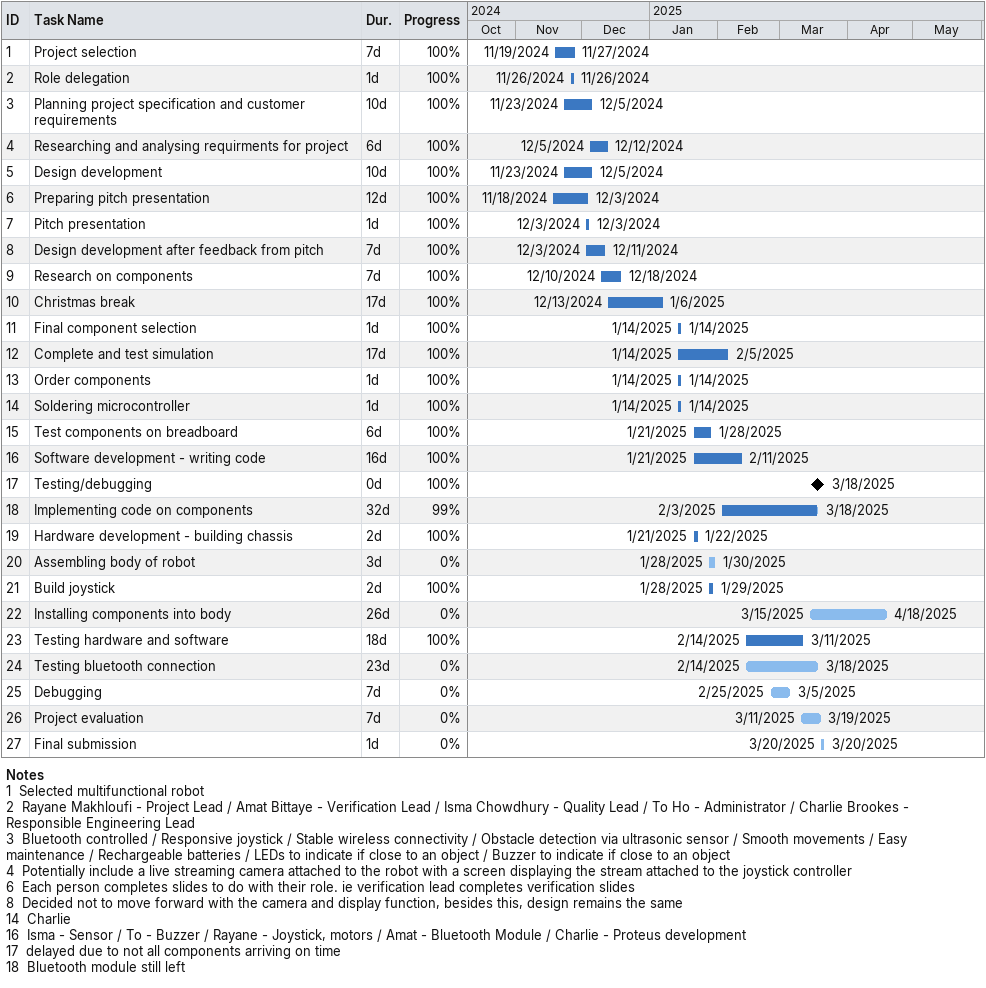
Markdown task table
| ID | Task | Duration | Start | Finish | % complete |
|---|---|---|---|---|---|
| 1 | Project selection | 7d | 2024-11-19 | 2024-11-27 | 100 |
| 2 | Role delegation | 1d | 2024-11-26 | 2024-11-26 | 100 |
| 3 | Planning project specification and customer requirements | 10d | 2024-11-23 | 2024-12-05 | 100 |
| 4 | Researching and analysing requirments for project | 6d | 2024-12-05 | 2024-12-12 | 100 |
| 5 | Design development | 10d | 2024-11-23 | 2024-12-05 | 100 |
| 6 | Preparing pitch presentation | 12d | 2024-11-18 | 2024-12-03 | 100 |
| 7 | Pitch presentation | 1d | 2024-12-03 | 2024-12-03 | 100 |
| 8 | Design development after feedback from pitch | 7d | 2024-12-03 | 2024-12-11 | 100 |
| 9 | Research on components | 7d | 2024-12-10 | 2024-12-18 | 100 |
| 10 | Christmas break | 17d | 2024-12-13 | 2025-01-06 | 100 |
| 11 | Final component selection | 1d | 2025-01-14 | 2025-01-14 | 100 |
| 12 | Complete and test simulation | 17d | 2025-01-14 | 2025-02-05 | 100 |
| 13 | Order components | 1d | 2025-01-14 | 2025-01-14 | 100 |
| 14 | Soldering microcontroller | 1d | 2025-01-14 | 2025-01-14 | 100 |
| 15 | Test components on breadboard | 6d | 2025-01-21 | 2025-01-28 | 100 |
| 16 | Software development - writing code | 16d | 2025-01-21 | 2025-02-11 | 100 |
| 17 | Testing/debugging | 0d | 2025-03-18 | 2025-03-18 | 100 |
| 18 | Implementing code on components | 32d | 2025-02-03 | 2025-03-18 | 99 |
| 19 | Hardware development - building chassis | 2d | 2025-01-21 | 2025-01-22 | 100 |
| 20 | Assembling body of robot | 3d | 2025-01-28 | 2025-01-30 | 0 |
| 21 | Build joystick | 2d | 2025-01-28 | 2025-01-29 | 100 |
| 22 | Installing components into body | 26d | 2025-03-15 | 2025-04-18 | 0 |
| 23 | Testing hardware and software | 18d | 2025-02-14 | 2025-03-11 | 100 |
| 24 | Testing bluetooth connection | 23d | 2025-02-14 | 2025-03-18 | 0 |
| 25 | Debugging | 7d | 2025-02-25 | 2025-03-05 | 0 |
| 26 | Project evaluation | 7d | 2025-03-11 | 2025-03-19 | 0 |
| 27 | Final submission | 1d | 2025-03-20 | 2025-03-20 | 0 |

Notes
- 1: Selected multifunctional robot
- 2: Rayane Makhloufi - Project Lead / Amat Bittaye - Verification Lead / Isma Chowdhury - Quality Lead / To Ho - Administrator / Charlie Brookes - Responsible Engineering Lead
- 3: Bluetooth controlled / Responsive joystick / Stable wireless connectivity / Obstacle detection via ultrasonic sensor / Smooth movements / Easy maintenance / Rechargeable batteries / LEDs to indicate if close to an object / Buzzer to indicate if close to an object
- 4: Potentially include a live streaming camera attached to the robot with a screen displaying the stream attached to the joystick controller
- 6: Each person completes slides to do with their role. ie verification lead completes verification slides
- 8: Decided not to move forward with the camera and display function, besides this, design remains the same
- 14: Charlie
- 16: Isma - Sensor / To - Buzzer / Rayane - Joystick, motors / Amat - Bluetooth Module / Charlie - Proteus development
- 17: delayed due to not all components arriving on time
- 18: Bluetooth module still left
